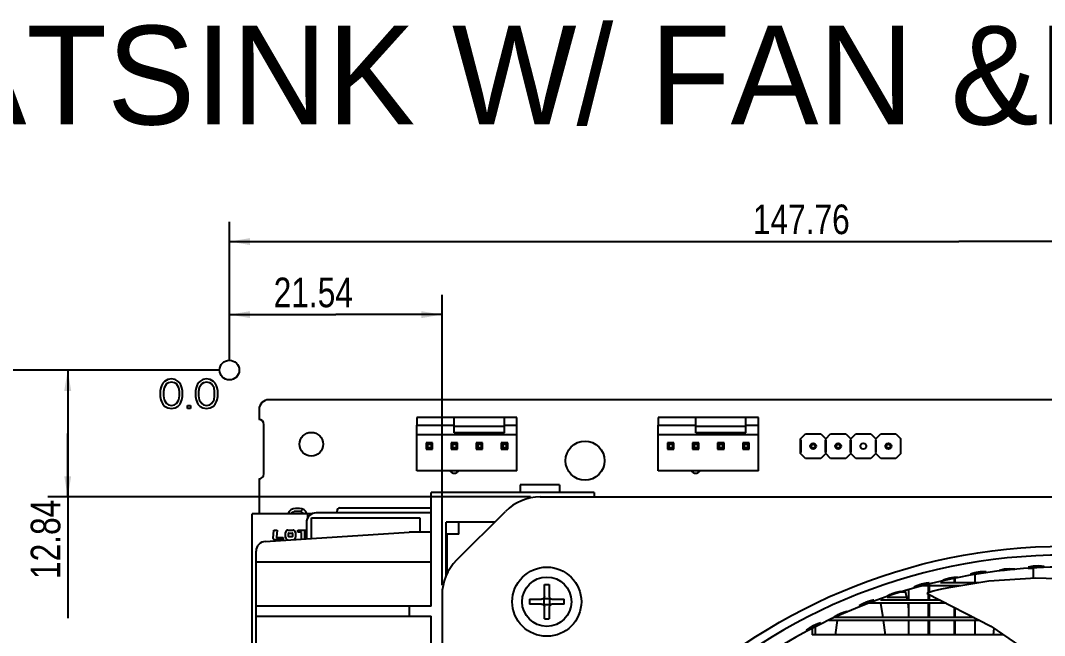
# Model space of a CAD drawing. Header units: millimetres. Extents: x 0 to 841, y 0 to 594.
# Drawn here: x 108.9 to 212.7, y 225.9 to 288.2 of the extents above; entities that cross this region are included whole.
import ezdxf

# ---------------------------------------------------------------- set-up
doc = ezdxf.new("R2010")
doc.units = ezdxf.units.MM
doc.header["$LTSCALE"] = 46.255
doc.layers.get('0').update_dxf_attribs({"linetype": 'CONTINUOUS'})
doc.layers.add('ASSEM_MEM', color=7, linetype='CONTINUOUS')
doc.styles.get("Standard").update_dxf_attribs({"font": 'txt', "width": 0.8})
doc.styles.add('TEXTSTYLE_11', font='ar_wgl_b.ttf')
doc.dimstyles.new('DIMSTYLE_1', dxfattribs={"dimtxt": 3, "dimasz": 2.1, "dimexe": 2, "dimexo": 1, "dimgap": 0.75, "dimtad": 1, "dimzin": 0, "dimdsep": 46, "dimtxsty": 'STANDARD', "dimblk": '_FILLED', "dimblk1": '_FILLED', "dimblk2": '_FILLED', "dimcen": 0.09, "dimazin": 0, "dimtp": 0.01, "dimtm": 0.01, "dimtfac": 1, "dimtofl": 0, "dimtmove": 0, "dimatfit": 3, "dimldrblk": '_FILLED', "dimfxl": 1, "dimtolj": 1, "dimtzin": 0, "dimarcsym": 0})

# ---------------------------------------------------------------- blocks, each defined once
blk = doc.blocks.new('_FILLED')
at = {"color": 0, "linetype": 'BYBLOCK'}
blk.add_solid([(0, 0), (-1, 0.167), (-1, -0.167)], dxfattribs=at)
blk = doc.blocks.new('*D10')
at = {"color": 7, "linetype": 'CONTINUOUS'}
for p, q in [((130.1, 253.79), (130.1, 260.41)), ((151.64, 231), (151.64, 260.41)), ((130.1, 258.41), (140.87, 258.41)), ((151.64, 258.41), (140.87, 258.41))]:
    blk.add_line(p, q, dxfattribs=at)
at = {"color": 7, "linetype": 'CONTINUOUS', "xscale": 2.1, "yscale": 2.1, "zscale": 2.1, "rotation": 180}
blk.add_blockref('_FILLED', (130.1, 258.41), dxfattribs=at)
at = {"color": 7, "linetype": 'CONTINUOUS', "xscale": 2.1, "yscale": 2.1, "zscale": 2.1}
blk.add_blockref('_FILLED', (151.64, 258.41), dxfattribs=at)
at = {"color": 7, "linetype": 'CONTINUOUS', "insert": (138.6, 262.16), "char_height": 3, "width": 12, "attachment_point": 2, "line_spacing_factor": 0.9}
blk.add_mtext('21.54', dxfattribs=at)
blk = doc.blocks.new('*D11')
at = {"color": 7, "linetype": 'CONTINUOUS'}
for p, q in [((129.1, 252.79), (111.72, 252.79)), ((113.72, 252.79), (113.72, 246.37)), ((113.72, 239.95), (113.72, 246.37)), ((113.72, 246.37), (113.72, 227.67)), ((160.59, 239.95), (111.72, 239.95))]:
    blk.add_line(p, q, dxfattribs=at)
at = {"color": 7, "linetype": 'CONTINUOUS', "xscale": 2.1, "yscale": 2.1, "zscale": 2.1}
for p, rotation in [((113.72, 252.79), 90), ((113.72, 239.95), 270)]:
    blk.add_blockref('_FILLED', p, dxfattribs=dict(at, rotation=rotation))
at = {"color": 7, "linetype": 'CONTINUOUS', "insert": (109.97, 239.67), "char_height": 3, "width": 12, "attachment_point": 3, "rotation": 90, "line_spacing_factor": 0.9}
blk.add_mtext('12.84', dxfattribs=at)
blk = doc.blocks.new('*D12')
at = {"color": 7, "linetype": 'CONTINUOUS'}
for p, q in [((130.1, 253.79), (130.1, 267.81)), ((277.86, 231), (277.86, 267.81)), ((130.1, 265.81), (203.98, 265.81)), ((277.86, 265.81), (203.98, 265.81))]:
    blk.add_line(p, q, dxfattribs=at)
at = {"color": 7, "linetype": 'CONTINUOUS', "xscale": 2.1, "yscale": 2.1, "zscale": 2.1, "rotation": 180}
blk.add_blockref('_FILLED', (130.1, 265.81), dxfattribs=at)
at = {"color": 7, "linetype": 'CONTINUOUS', "xscale": 2.1, "yscale": 2.1, "zscale": 2.1}
blk.add_blockref('_FILLED', (277.86, 265.81), dxfattribs=at)
at = {"color": 7, "linetype": 'CONTINUOUS', "insert": (188.03, 269.56), "char_height": 3, "width": 14.4, "attachment_point": 2, "line_spacing_factor": 0.9}
blk.add_mtext('147.76', dxfattribs=at)
blk = doc.blocks.new('*D13')
at = {"color": 7, "linetype": 'CONTINUOUS'}
for p, q in [((129.1, 252.79), (102.31, 252.79)), ((104.31, 252.79), (104.31, 183.26)), ((104.31, 113.73), (104.31, 183.26)), ((160.59, 113.73), (102.31, 113.73))]:
    blk.add_line(p, q, dxfattribs=at)
at = {"color": 7, "linetype": 'CONTINUOUS', "xscale": 2.1, "yscale": 2.1, "zscale": 2.1}
for p, rotation in [((104.31, 252.79), 90), ((104.31, 113.73), 270)]:
    blk.add_blockref('_FILLED', p, dxfattribs=dict(at, rotation=rotation))
at = {"color": 7, "linetype": 'CONTINUOUS', "insert": (100.56, 176.22), "char_height": 3, "width": 14.4, "attachment_point": 2, "rotation": 90, "line_spacing_factor": 0.9}
blk.add_mtext('139.06', dxfattribs=at)

msp = doc.modelspace()

# ---------------------------------------------------------------- linework, layer by layer
at = {"color": 7, "linetype": 'CONTINUOUS'}
for p, q in [((159.547, 241.19), (159.547, 240.39)), ((163.547, 241.19), (159.547, 241.19)), ((163.547, 241.19), (163.547, 240.39)), ((150.547, 228.89), (150.547, 240.39)), ((167.047, 240.39), (150.547, 240.39)), ((167.047, 240.39), (167.047, 239.95)), ((141.302, 238.84), (150.547, 238.84)), ((138.002, 238.24), (138.002, 237.759)), ((138.483, 238.24), (138.002, 238.24)), ((138.402, 235.751), (138.402, 237.84)), ((138.402, 237.84), (149.402, 237.84)), ((150.547, 238.34), (138.902, 238.34)), ((141.002, 238.34), (141.002, 238.54)), ((149.402, 237.84), (149.402, 236.39)), ((137.902, 237.34), (137.902, 235.719)), ((152.047, 231.959), (152.047, 237.39)), ((156.961, 237.39), (152.047, 237.39)), ((153.347, 236.19), (153.347, 237.39)), ((133.738, 235.45), (148.302, 236.39)), ((150.547, 236.39), (148.302, 236.39)), ((152.147, 232.146), (152.147, 236.19)), ((153.347, 236.19), (152.147, 236.19)), ((132.802, 222.327), (132.802, 234.452)), ((132.802, 233.39), (150.547, 233.39)), ((211.522, 232.69), (211.001, 232.69)), ((211.522, 232.69), (211.522, 231.697)), ((203.502, 231.781), (203.502, 231.24)), ((203.625, 231.24), (203.625, 231.794)), ((205.602, 232.032), (205.602, 231.24)), ((198.539, 230.419), (198.755, 229.49)), ((198.902, 230.501), (198.902, 229.49)), ((204.111, 230.94), (200.206, 230.94)), ((200.879, 230.94), (200.879, 230.248)), ((201.002, 230.289), (201.002, 230.94)), ((206.011, 231.24), (202.133, 231.24)), ((203.502, 230.94), (203.502, 230.843)), ((202.103, 229.49), (196.044, 229.49)), ((196.715, 229.8), (198.683, 229.8)), ((200.879, 230.115), (200.879, 229.49)), ((201.002, 229.49), (201.002, 230.052)), ((150.547, 228.89), (132.802, 228.89)), ((148.302, 228.89), (148.302, 227.89)), ((202.69, 229.19), (194.604, 229.19)), ((196.308, 227.74), (196.101, 229.19)), ((198.819, 229.179), (198.902, 228.542)), ((198.902, 229.19), (198.902, 227.74)), ((200.879, 229.19), (200.879, 227.74)), ((201.002, 227.74), (201.002, 229.19)), ((203.502, 228.775), (203.502, 227.74)), ((203.625, 227.74), (203.625, 228.712)), ((132.802, 227.89), (150.547, 227.89)), ((150.547, 186.89), (150.547, 227.89)), ((206.117, 227.44), (190.825, 227.44)), ((205.53, 227.74), (191.279, 227.74)), ((191.487, 225.99), (191.694, 227.44)), ((191.737, 227.74), (191.776, 228.016)), ((196.558, 225.99), (196.351, 227.44)), ((198.902, 227.44), (198.902, 225.99)), ((200.879, 227.44), (200.879, 225.99)), ((201.002, 225.99), (201.002, 227.44)), ((203.502, 227.44), (203.502, 225.99)), ((203.625, 225.99), (203.625, 227.44)), ((205.602, 227.44), (205.602, 225.99)), ((189.147, 226.543), (189.147, 225.99)), ((189.434, 226.815), (189.434, 225.99)), ((207.487, 225.99), (207.579, 226.634)), ((208.516, 225.99), (189.147, 225.99))]:
    msp.add_line(p, q, dxfattribs=at)
for centre, radius, start in [((141.302, 238.54), 0.3, 90), ((138.902, 237.34), 1, 90), ((133.802, 234.452), 1, 93.69139)]:
    msp.add_arc(centre, radius, start, 180, dxfattribs=at)
at = {"layer": 'ASSEM_MEM', "color": 40, "linetype": 'CONTINUOUS'}
for p, q in [((123.227, 251.197), (123.165, 251.006)), ((123.352, 251.453), (123.227, 251.197)), ((123.54, 251.644), (123.352, 251.453)), ((123.727, 251.389), (123.477, 251.006)), ((123.852, 251.836), (123.54, 251.644)), ((123.915, 251.517), (123.727, 251.389)), ((124.227, 251.9), (123.852, 251.836)), ((124.227, 251.58), (123.915, 251.517)), ((124.602, 251.836), (124.227, 251.9)), ((124.54, 251.517), (124.227, 251.58)), ((124.727, 251.389), (124.54, 251.517)), ((124.915, 251.644), (124.602, 251.836)), ((124.977, 251.006), (124.727, 251.389)), ((125.102, 251.453), (124.915, 251.644)), ((125.227, 251.197), (125.102, 251.453)), ((125.29, 251.006), (125.227, 251.197)), ((126.79, 251.197), (126.727, 251.006)), ((126.915, 251.453), (126.79, 251.197)), ((127.102, 251.644), (126.915, 251.453)), ((127.29, 251.389), (127.04, 251.006)), ((127.415, 251.836), (127.102, 251.644)), ((127.477, 251.517), (127.29, 251.389)), ((127.79, 251.9), (127.415, 251.836)), ((127.79, 251.58), (127.477, 251.517)), ((128.165, 251.836), (127.79, 251.9)), ((128.102, 251.517), (127.79, 251.58)), ((128.29, 251.389), (128.102, 251.517)), ((128.477, 251.644), (128.165, 251.836)), ((128.54, 251.006), (128.29, 251.389)), ((128.665, 251.453), (128.477, 251.644)), ((128.79, 251.197), (128.665, 251.453)), ((128.852, 251.006), (128.79, 251.197)), ((123.165, 251.006), (123.102, 250.687)), ((123.102, 250.687), (123.102, 250.112)), ((123.102, 250.112), (123.165, 249.793)), ((123.477, 251.006), (123.415, 250.623)), ((123.415, 250.623), (123.415, 250.176)), ((123.415, 250.176), (123.477, 249.793)), ((125.04, 250.623), (124.977, 251.006)), ((124.977, 249.793), (125.04, 250.176)), ((125.04, 250.176), (125.04, 250.623)), ((125.352, 250.687), (125.29, 251.006)), ((125.29, 249.793), (125.352, 250.112)), ((125.352, 250.112), (125.352, 250.687)), ((126.727, 251.006), (126.665, 250.687)), ((126.665, 250.687), (126.665, 250.112)), ((126.665, 250.112), (126.727, 249.793)), ((127.04, 251.006), (126.977, 250.623)), ((126.977, 250.623), (126.977, 250.176)), ((126.977, 250.176), (127.04, 249.793)), ((128.602, 250.623), (128.54, 251.006)), ((128.54, 249.793), (128.602, 250.176)), ((128.602, 250.176), (128.602, 250.623)), ((128.915, 250.687), (128.852, 251.006)), ((128.852, 249.793), (128.915, 250.112)), ((128.915, 250.112), (128.915, 250.687)), ((123.165, 249.793), (123.227, 249.602)), ((123.227, 249.602), (123.352, 249.346)), ((123.352, 249.346), (123.54, 249.155)), ((123.477, 249.793), (123.727, 249.41)), ((123.54, 249.155), (123.852, 248.963)), ((123.727, 249.41), (123.915, 249.282)), ((123.852, 248.963), (124.227, 248.9)), ((123.915, 249.282), (124.227, 249.219)), ((124.227, 249.219), (124.54, 249.282)), ((124.227, 248.9), (124.602, 248.963)), ((124.54, 249.282), (124.727, 249.41)), ((124.602, 248.963), (124.915, 249.155)), ((124.727, 249.41), (124.977, 249.793)), ((124.915, 249.155), (125.102, 249.346)), ((125.102, 249.346), (125.227, 249.602)), ((125.227, 249.602), (125.29, 249.793)), ((125.852, 248.9), (125.852, 249.219)), ((125.852, 249.219), (126.165, 249.219)), ((126.165, 249.219), (126.165, 248.9)), ((126.727, 249.793), (126.79, 249.602)), ((126.79, 249.602), (126.915, 249.346)), ((126.915, 249.346), (127.102, 249.155)), ((127.04, 249.793), (127.29, 249.41)), ((127.102, 249.155), (127.415, 248.963)), ((127.29, 249.41), (127.477, 249.282)), ((127.415, 248.963), (127.79, 248.9)), ((127.477, 249.282), (127.79, 249.219)), ((127.79, 249.219), (128.102, 249.282)), ((127.79, 248.9), (128.165, 248.963)), ((128.102, 249.282), (128.29, 249.41)), ((128.165, 248.963), (128.477, 249.155)), ((128.29, 249.41), (128.54, 249.793)), ((128.477, 249.155), (128.665, 249.346)), ((128.665, 249.346), (128.79, 249.602)), ((128.79, 249.602), (128.852, 249.793)), ((126.165, 248.9), (125.852, 248.9))]:
    msp.add_line(p, q, dxfattribs=at)
at = {"layer": 'ASSEM_MEM', "color": 7, "linetype": 'CONTINUOUS'}
for p, q in [((302.102, 249.79), (134.102, 249.79)), ((133.102, 248.79), (133.102, 247.79)), ((149.072, 247.99), (149.072, 247.22)), ((159.232, 247.99), (149.072, 247.99)), ((152.882, 246.434), (152.882, 247.99)), ((157.962, 246.434), (157.962, 247.99)), ((159.232, 242.58), (159.232, 247.99)), ((173.522, 247.99), (173.522, 247.22)), ((183.682, 247.99), (173.522, 247.99)), ((177.332, 246.434), (177.332, 247.99)), ((182.412, 246.434), (182.412, 247.99)), ((183.682, 242.58), (183.682, 247.99)), ((133.602, 242.29), (133.602, 247.29)), ((149.072, 247.22), (152.882, 247.22)), ((149.072, 242.58), (149.072, 247.204)), ((152.882, 247.12), (157.962, 247.12)), ((157.962, 247.22), (159.232, 247.22)), ((173.522, 247.22), (177.332, 247.22)), ((173.522, 242.58), (173.522, 247.204)), ((177.332, 247.12), (182.412, 247.12)), ((182.412, 247.22), (183.682, 247.22)), ((159.232, 246.228), (149.072, 246.228)), ((152.882, 246.444), (157.962, 246.444)), ((157.962, 246.434), (152.882, 246.434)), ((183.682, 246.228), (173.522, 246.228)), ((177.332, 246.444), (182.412, 246.444)), ((182.412, 246.434), (177.332, 246.434)), ((187.962, 245.84), (188.462, 246.34)), ((188.462, 246.34), (190.002, 246.34)), ((190.002, 246.34), (190.502, 245.84)), ((190.502, 245.84), (191.002, 246.34)), ((191.002, 246.34), (192.542, 246.34)), ((192.542, 246.34), (193.042, 245.84)), ((193.042, 245.84), (193.542, 246.34)), ((193.542, 246.34), (195.082, 246.34)), ((195.082, 246.34), (195.582, 245.84)), ((195.582, 245.84), (196.082, 246.34)), ((196.082, 246.34), (197.622, 246.34)), ((197.622, 246.34), (198.122, 245.84)), ((150.022, 245.44), (150.022, 244.79)), ((150.172, 245.29), (150.022, 245.44)), ((150.672, 245.44), (150.022, 245.44)), ((150.022, 244.79), (150.172, 244.94)), ((150.172, 245.29), (150.172, 244.94)), ((150.172, 245.29), (150.522, 245.29)), ((150.172, 244.94), (150.522, 244.94)), ((150.672, 245.44), (150.522, 245.29)), ((150.522, 245.29), (150.522, 244.94)), ((150.672, 244.79), (150.522, 244.94)), ((150.672, 244.79), (150.672, 245.44)), ((152.562, 245.44), (152.562, 244.79)), ((152.712, 245.29), (152.562, 245.44)), ((153.212, 245.44), (152.562, 245.44)), ((152.562, 244.79), (152.712, 244.94)), ((152.712, 245.29), (152.712, 244.94)), ((152.712, 245.29), (153.062, 245.29)), ((152.712, 244.94), (153.062, 244.94)), ((153.212, 245.44), (153.062, 245.29)), ((153.062, 245.29), (153.062, 244.94)), ((153.212, 244.79), (153.062, 244.94)), ((153.212, 244.79), (153.212, 245.44)), ((155.102, 245.44), (155.102, 244.79)), ((155.252, 245.29), (155.102, 245.44)), ((155.752, 245.44), (155.102, 245.44)), ((155.102, 244.79), (155.252, 244.94)), ((155.252, 245.29), (155.252, 244.94)), ((155.252, 245.29), (155.602, 245.29)), ((155.252, 244.94), (155.602, 244.94)), ((155.752, 245.44), (155.602, 245.29)), ((155.602, 245.29), (155.602, 244.94)), ((155.752, 244.79), (155.602, 244.94)), ((155.752, 244.79), (155.752, 245.44)), ((157.642, 245.44), (157.642, 244.79)), ((157.792, 245.29), (157.642, 245.44)), ((158.292, 245.44), (157.642, 245.44)), ((157.642, 244.79), (157.792, 244.94)), ((157.792, 245.29), (157.792, 244.94)), ((157.792, 245.29), (158.142, 245.29)), ((157.792, 244.94), (158.142, 244.94)), ((158.292, 245.44), (158.142, 245.29)), ((158.142, 245.29), (158.142, 244.94)), ((158.292, 244.79), (158.142, 244.94)), ((158.292, 244.79), (158.292, 245.44)), ((174.472, 245.44), (174.472, 244.79)), ((174.622, 245.29), (174.472, 245.44)), ((175.122, 245.44), (174.472, 245.44)), ((174.472, 244.79), (174.622, 244.94)), ((174.622, 245.29), (174.622, 244.94)), ((174.622, 245.29), (174.972, 245.29)), ((174.622, 244.94), (174.972, 244.94)), ((175.122, 245.44), (174.972, 245.29)), ((174.972, 245.29), (174.972, 244.94)), ((175.122, 244.79), (174.972, 244.94)), ((175.122, 244.79), (175.122, 245.44)), ((177.012, 245.44), (177.012, 244.79)), ((177.162, 245.29), (177.012, 245.44)), ((177.662, 245.44), (177.012, 245.44)), ((177.012, 244.79), (177.162, 244.94)), ((177.162, 245.29), (177.162, 244.94)), ((177.162, 245.29), (177.512, 245.29)), ((177.162, 244.94), (177.512, 244.94)), ((177.662, 245.44), (177.512, 245.29)), ((177.512, 245.29), (177.512, 244.94)), ((177.662, 244.79), (177.512, 244.94)), ((177.662, 244.79), (177.662, 245.44)), ((179.552, 245.44), (179.552, 244.79)), ((179.702, 245.29), (179.552, 245.44)), ((180.202, 245.44), (179.552, 245.44)), ((179.552, 244.79), (179.702, 244.94)), ((179.702, 245.29), (179.702, 244.94)), ((179.702, 245.29), (180.052, 245.29)), ((179.702, 244.94), (180.052, 244.94)), ((180.202, 245.44), (180.052, 245.29)), ((180.052, 245.29), (180.052, 244.94)), ((180.202, 244.79), (180.052, 244.94)), ((180.202, 244.79), (180.202, 245.44)), ((182.092, 245.44), (182.092, 244.79)), ((182.242, 245.29), (182.092, 245.44)), ((182.742, 245.44), (182.092, 245.44)), ((182.092, 244.79), (182.242, 244.94)), ((182.242, 245.29), (182.242, 244.94)), ((182.242, 245.29), (182.592, 245.29)), ((182.242, 244.94), (182.592, 244.94)), ((182.742, 245.44), (182.592, 245.29)), ((182.592, 245.29), (182.592, 244.94)), ((182.742, 244.79), (182.592, 244.94)), ((182.742, 244.79), (182.742, 245.44)), ((187.962, 244.34), (187.962, 245.84)), ((188.012, 245.74), (187.962, 245.74)), ((188.012, 244.44), (188.012, 245.74)), ((190.452, 245.74), (190.452, 244.44)), ((190.552, 245.74), (190.452, 245.74)), ((190.552, 244.44), (190.552, 245.74)), ((192.992, 245.74), (192.992, 244.44)), ((193.092, 245.74), (192.992, 245.74)), ((193.092, 244.44), (193.092, 245.74)), ((195.532, 245.74), (195.532, 244.44)), ((195.632, 245.74), (195.532, 245.74)), ((195.632, 244.44), (195.632, 245.74)), ((198.072, 245.74), (198.072, 244.44)), ((198.122, 245.74), (198.072, 245.74)), ((198.122, 244.34), (198.122, 245.84)), ((150.022, 244.79), (150.672, 244.79)), ((152.562, 244.79), (153.212, 244.79)), ((155.102, 244.79), (155.752, 244.79)), ((157.642, 244.79), (158.292, 244.79)), ((174.472, 244.79), (175.122, 244.79)), ((177.012, 244.79), (177.662, 244.79)), ((179.552, 244.79), (180.202, 244.79)), ((182.092, 244.79), (182.742, 244.79)), ((187.962, 244.44), (188.012, 244.44)), ((188.462, 243.84), (187.962, 244.34)), ((190.002, 243.84), (188.462, 243.84)), ((190.502, 244.34), (190.002, 243.84)), ((190.452, 244.44), (190.552, 244.44)), ((191.002, 243.84), (190.502, 244.34)), ((192.542, 243.84), (191.002, 243.84)), ((193.042, 244.34), (192.542, 243.84)), ((192.992, 244.44), (193.092, 244.44)), ((193.542, 243.84), (193.042, 244.34)), ((195.082, 243.84), (193.542, 243.84)), ((195.582, 244.34), (195.082, 243.84)), ((195.532, 244.44), (195.632, 244.44)), ((196.082, 243.84), (195.582, 244.34)), ((197.622, 243.84), (196.082, 243.84)), ((198.122, 244.34), (197.622, 243.84)), ((198.072, 244.44), (198.122, 244.44)), ((133.102, 241.79), (133.102, 238.24)), ((159.232, 242.58), (149.072, 242.58)), ((183.682, 242.58), (173.522, 242.58)), ((161.592, 239.95), (267.913, 239.95)), ((137.192, 238.79), (136.792, 238.79)), ((137.295, 238.479), (137.531, 238.715)), ((132.402, 223.24), (132.402, 238.24)), ((138.002, 238.24), (132.402, 238.24)), ((137.192, 238.49), (136.792, 238.49)), ((153.107, 233.535), (158.056, 238.485)), ((134.54, 235.748), (134.613, 236.59)), ((134.613, 236.59), (134.921, 236.59)), ((134.921, 236.59), (134.857, 235.867)), ((136.027, 236.59), (136.543, 236.59)), ((137.035, 236.374), (137.035, 236.59)), ((137.035, 236.59), (137.902, 236.59)), ((135.535, 235.618), (134.659, 235.618)), ((134.887, 235.834), (135.535, 235.834)), ((135.535, 235.834), (135.535, 235.618)), ((135.781, 235.864), (135.781, 236.344)), ((136.087, 235.954), (136.087, 236.254)), ((136.117, 236.284), (136.453, 236.284)), ((136.453, 235.924), (136.117, 235.924)), ((136.483, 236.254), (136.483, 235.954)), ((136.789, 236.344), (136.789, 235.864)), ((137.356, 236.374), (137.035, 236.374)), ((137.386, 235.685), (137.386, 236.344)), ((137.692, 236.344), (137.692, 235.705)), ((137.902, 236.374), (137.722, 236.374)), ((208.616, 232.62), (208.106, 232.486)), ((208.106, 232.486), (208.628, 232.546)), ((209.145, 232.676), (208.616, 232.62)), ((208.628, 232.546), (209.15, 232.601)), ((209.673, 232.651), (209.145, 232.676)), ((209.15, 232.601), (209.673, 232.651)), ((211.533, 232.929), (210.999, 232.826)), ((210.999, 232.826), (211.539, 232.859)), ((212.079, 232.958), (211.533, 232.929)), ((211.539, 232.859), (212.08, 232.888)), ((212.62, 232.911), (212.079, 232.958)), ((212.08, 232.888), (212.62, 232.911)), ((202.804, 231.644), (202.77, 231.634)), ((203.346, 231.76), (203.314, 231.755)), ((203.377, 231.765), (203.346, 231.76)), ((203.481, 231.779), (203.434, 231.773)), ((205.175, 232.129), (205.236, 232.153)), ((205.59, 232.249), (205.539, 232.237)), ((162.002, 229.889), (162.002, 231.09)), ((162.002, 231.09), (162.502, 231.09)), ((162.502, 231.09), (162.502, 229.889)), ((198.567, 230.3), (198.106, 230.3)), ((199.848, 230.989), (199.824, 230.98)), ((200.151, 231.104), (200.21, 231.12)), ((200.263, 231.115), (200.206, 231.1)), ((151.642, 230), (151.642, 123.679)), ((160.502, 229.59), (160.502, 229.09)), ((160.502, 229.59), (161.702, 229.59)), ((161.912, 229.68), (161.952, 229.64)), ((161.952, 229.64), (161.952, 229.04)), ((162.552, 229.64), (161.952, 229.64)), ((162.593, 229.68), (162.552, 229.64)), ((162.552, 229.04), (162.552, 229.64)), ((162.802, 229.59), (164.002, 229.59)), ((164.002, 229.09), (164.002, 229.59)), ((195.015, 229.417), (194.965, 229.402)), ((197.075, 230.069), (197.033, 230.051)), ((197.042, 230.085), (197.064, 230.095)), ((197.093, 230.076), (197.075, 230.069)), ((197.126, 230.089), (197.093, 230.076)), ((197.153, 230.1), (197.126, 230.089)), ((197.671, 230.268), (197.635, 230.259)), ((200.798, 230.208), (200.79, 230.161)), ((200.79, 230.161), (200.791, 230.159)), ((161.702, 229.09), (160.502, 229.09)), ((161.912, 228.999), (161.952, 229.04)), ((161.952, 229.04), (162.552, 229.04)), ((162.002, 227.59), (162.002, 228.79)), ((162.502, 228.79), (162.502, 227.59)), ((162.593, 228.999), (162.552, 229.04)), ((164.002, 229.09), (162.802, 229.09)), ((192.314, 228.239), (192.268, 228.223)), ((194.258, 229.129), (194.235, 229.118)), ((194.237, 229.136), (194.26, 229.148)), ((162.002, 227.59), (162.502, 227.59)), ((191.608, 227.93), (191.563, 227.905)), ((191.678, 227.967), (191.646, 227.95)), ((192.172, 228.188), (192.138, 228.175)), ((192.199, 228.198), (192.172, 228.188)), ((188.916, 226.709), (188.872, 226.681)), ((188.885, 226.708), (188.908, 226.722)), ((189.629, 227.067), (189.581, 227.048)), ((189.6, 227.072), (189.625, 227.082))]:
    msp.add_line(p, q, dxfattribs=at)
for points in [[(205.953, 232.34), (206.01, 232.349), (206.055, 232.355), (206.092, 232.36), (206.125, 232.364)], [(206.314, 232.365), (206.289, 232.363), (206.264, 232.361), (206.239, 232.358), (206.213, 232.356), (206.186, 232.353), (206.158, 232.35), (206.128, 232.346), (206.096, 232.342), (206.059, 232.337), (206.015, 232.331), (205.958, 232.322)], [(206.125, 232.364), (206.155, 232.367), (206.183, 232.37), (206.21, 232.373), (206.236, 232.375), (206.262, 232.378), (206.287, 232.38), (206.312, 232.381)], [(206.312, 232.381), (206.337, 232.383), (206.362, 232.384), (206.388, 232.385)], [(206.39, 232.371), (206.364, 232.369), (206.339, 232.367), (206.314, 232.365)], [(206.388, 232.385), (206.413, 232.386), (206.439, 232.387), (206.465, 232.388), (206.491, 232.388), (206.518, 232.388), (206.545, 232.388), (206.572, 232.388), (206.6, 232.387), (206.628, 232.386), (206.657, 232.384), (206.686, 232.383), (206.716, 232.38), (206.745, 232.378)], [(206.747, 232.376), (206.716, 232.377), (206.686, 232.378), (206.657, 232.378), (206.629, 232.379), (206.601, 232.379), (206.573, 232.378), (206.546, 232.378), (206.519, 232.377), (206.492, 232.376), (206.466, 232.375), (206.44, 232.374), (206.415, 232.372), (206.39, 232.371)], [(208.105, 232.486), (208.133, 232.497), (208.16, 232.507), (208.187, 232.517), (208.214, 232.526), (208.241, 232.535), (208.267, 232.543), (208.294, 232.551), (208.32, 232.558), (208.346, 232.565), (208.371, 232.572), (208.396, 232.578), (208.421, 232.585), (208.446, 232.59), (208.471, 232.596), (208.495, 232.601), (208.519, 232.606), (208.543, 232.611), (208.566, 232.616), (208.59, 232.62), (208.615, 232.625), (208.639, 232.629), (208.664, 232.633), (208.69, 232.637), (208.718, 232.641), (208.748, 232.646), (208.783, 232.65), (208.824, 232.656), (208.879, 232.662)], [(208.879, 232.662), (208.934, 232.667), (208.976, 232.671), (209.011, 232.673), (209.041, 232.675), (209.069, 232.677), (209.095, 232.678), (209.121, 232.68), (209.146, 232.68), (209.17, 232.681), (209.195, 232.682), (209.219, 232.682), (209.243, 232.682), (209.268, 232.682), (209.293, 232.682), (209.318, 232.682)], [(209.318, 232.682), (209.343, 232.681), (209.369, 232.681), (209.395, 232.68), (209.421, 232.678), (209.448, 232.677), (209.475, 232.675), (209.503, 232.673), (209.531, 232.67), (209.559, 232.668), (209.587, 232.664), (209.616, 232.66), (209.645, 232.656), (209.674, 232.651)], [(211.001, 232.826), (211.032, 232.835), (211.062, 232.843), (211.092, 232.851), (211.121, 232.859), (211.15, 232.866), (211.179, 232.872), (211.208, 232.879), (211.235, 232.884), (211.263, 232.89), (211.29, 232.895), (211.317, 232.9), (211.344, 232.905)], [(211.344, 232.905), (211.37, 232.909), (211.396, 232.913), (211.421, 232.917), (211.447, 232.921), (211.472, 232.925), (211.498, 232.928), (211.524, 232.931), (211.55, 232.934), (211.577, 232.937), (211.605, 232.94), (211.635, 232.943), (211.667, 232.946), (211.704, 232.949), (211.749, 232.952), (211.807, 232.956)], [(211.807, 232.956), (211.869, 232.958), (211.917, 232.96), (211.956, 232.961), (211.99, 232.961), (212.022, 232.962), (212.052, 232.962), (212.081, 232.961), (212.108, 232.961), (212.136, 232.96), (212.163, 232.96), (212.189, 232.959), (212.216, 232.957), (212.243, 232.956), (212.27, 232.954)], [(212.27, 232.954), (212.297, 232.952), (212.325, 232.95), (212.352, 232.948), (212.381, 232.945), (212.409, 232.942), (212.438, 232.939), (212.467, 232.935), (212.497, 232.931), (212.528, 232.927), (212.559, 232.922), (212.59, 232.917), (212.623, 232.911)], [(202.372, 231.498), (202.394, 231.511), (202.417, 231.523), (202.44, 231.535), (202.463, 231.547), (202.486, 231.557), (202.509, 231.568), (202.532, 231.578), (202.555, 231.588), (202.578, 231.597), (202.601, 231.606), (202.623, 231.614), (202.646, 231.623), (202.668, 231.631), (202.691, 231.639), (202.714, 231.646), (202.736, 231.654)], [(202.599, 231.581), (202.583, 231.576), (202.566, 231.57), (202.548, 231.564), (202.529, 231.557), (202.507, 231.549), (202.484, 231.54), (202.459, 231.531), (202.432, 231.52), (202.404, 231.508), (202.373, 231.495)], [(202.729, 231.622), (202.706, 231.615), (202.68, 231.607), (202.652, 231.599), (202.626, 231.59), (202.599, 231.581)], [(202.77, 231.634), (202.75, 231.628), (202.729, 231.622)], [(202.736, 231.654), (202.759, 231.661), (202.782, 231.668), (202.806, 231.675), (202.83, 231.682), (202.855, 231.689), (202.882, 231.696), (202.909, 231.703), (202.94, 231.711), (202.975, 231.72), (203.019, 231.73), (203.076, 231.743)], [(228.54, 229.234), (222.582, 230.765), (216.986, 231.544), (211.796, 231.715), (207.043, 231.403), (202.763, 230.727)], [(202.906, 231.671), (202.878, 231.663), (202.849, 231.656), (202.834, 231.652), (202.804, 231.644)], [(203.083, 231.711), (203.029, 231.7), (202.986, 231.69), (202.96, 231.684), (202.933, 231.677), (202.906, 231.671)], [(203.076, 231.743), (203.132, 231.754), (203.174, 231.762), (203.209, 231.769), (203.239, 231.774)], [(203.314, 231.755), (203.285, 231.75), (203.257, 231.745), (203.231, 231.741), (203.205, 231.736), (203.179, 231.731), (203.136, 231.723), (203.083, 231.711)], [(203.239, 231.774), (203.267, 231.778), (203.293, 231.782), (203.318, 231.786), (203.343, 231.79), (203.366, 231.793), (203.39, 231.796), (203.413, 231.798), (203.437, 231.801)], [(203.434, 231.773), (203.413, 231.77), (203.377, 231.765)], [(203.437, 231.801), (203.46, 231.803), (203.483, 231.806)], [(203.559, 231.788), (203.539, 231.786), (203.509, 231.782), (203.481, 231.779)], [(203.483, 231.806), (203.507, 231.808), (203.531, 231.809), (203.555, 231.811), (203.579, 231.812), (203.604, 231.814), (203.629, 231.814), (203.654, 231.815), (203.68, 231.816), (203.706, 231.816), (203.733, 231.815), (203.76, 231.815), (203.788, 231.814), (203.816, 231.812), (203.844, 231.811)], [(203.844, 231.802), (203.807, 231.802), (203.774, 231.802), (203.743, 231.801), (203.715, 231.799), (203.689, 231.798), (203.665, 231.797), (203.644, 231.795), (203.624, 231.793), (203.605, 231.792), (203.589, 231.79), (203.559, 231.788)], [(205.539, 232.237), (205.513, 232.23), (205.487, 232.223), (205.461, 232.216), (205.434, 232.209), (205.408, 232.201), (205.38, 232.193), (205.353, 232.184), (205.325, 232.176), (205.296, 232.166), (205.268, 232.157), (205.238, 232.146), (205.208, 232.136), (205.178, 232.124)], [(205.236, 232.153), (205.265, 232.164), (205.293, 232.175), (205.321, 232.185), (205.349, 232.194), (205.376, 232.204), (205.403, 232.212), (205.429, 232.221), (205.456, 232.229), (205.482, 232.236), (205.507, 232.244), (205.533, 232.251)], [(205.533, 232.251), (205.559, 232.258), (205.584, 232.265), (205.61, 232.271)], [(205.78, 232.291), (205.75, 232.285), (205.722, 232.279), (205.694, 232.273), (205.667, 232.267), (205.641, 232.261), (205.616, 232.255), (205.59, 232.249)], [(205.61, 232.271), (205.635, 232.277), (205.661, 232.284), (205.688, 232.29), (205.716, 232.296), (205.744, 232.302), (205.775, 232.308), (205.808, 232.315), (205.846, 232.322), (205.892, 232.33), (205.953, 232.34)], [(205.958, 232.322), (205.898, 232.312), (205.851, 232.304), (205.814, 232.297), (205.78, 232.291)], [(197.583, 230.276), (197.609, 230.283), (197.634, 230.29), (197.658, 230.296), (197.682, 230.301), (197.705, 230.307), (197.728, 230.312), (197.751, 230.317)], [(197.8, 230.3), (197.773, 230.294), (197.749, 230.288)], [(197.751, 230.317), (197.774, 230.322), (197.797, 230.327)], [(197.797, 230.327), (197.821, 230.331), (197.844, 230.335), (197.868, 230.34), (197.892, 230.343), (197.917, 230.347), (197.942, 230.351), (197.967, 230.354), (197.993, 230.357), (198.019, 230.36), (198.045, 230.363), (198.073, 230.365), (198.1, 230.367), (198.128, 230.368), (198.157, 230.369)], [(198.157, 230.361), (198.119, 230.357), (198.084, 230.353), (198.052, 230.349), (198.023, 230.344), (197.997, 230.34), (197.973, 230.336), (197.951, 230.332), (197.931, 230.328), (197.912, 230.324), (197.895, 230.321), (197.88, 230.318), (197.863, 230.314), (197.83, 230.307), (197.8, 230.3)], [(199.824, 230.98), (199.799, 230.971), (199.774, 230.962), (199.749, 230.952), (199.724, 230.943), (199.699, 230.932), (199.673, 230.922), (199.647, 230.911), (199.621, 230.9), (199.595, 230.889), (199.568, 230.877), (199.54, 230.864), (199.513, 230.851), (199.485, 230.838), (199.452, 230.821)], [(199.458, 230.828), (199.484, 230.843), (199.513, 230.858), (199.541, 230.873), (199.569, 230.886), (199.596, 230.899), (199.623, 230.912), (199.649, 230.924), (199.675, 230.936), (199.701, 230.947), (199.726, 230.957), (199.751, 230.968), (199.776, 230.978), (199.801, 230.988)], [(199.801, 230.988), (199.826, 230.997), (199.851, 231.006)], [(200.033, 231.05), (200.004, 231.041), (199.976, 231.032), (199.949, 231.023), (199.923, 231.015), (199.898, 231.006), (199.873, 230.997), (199.848, 230.989)], [(199.851, 231.006), (199.875, 231.015), (199.9, 231.024), (199.926, 231.033), (199.951, 231.042), (199.978, 231.051), (200.006, 231.06), (200.036, 231.07), (200.068, 231.08), (200.105, 231.091), (200.151, 231.104)], [(200.206, 231.1), (200.147, 231.083), (200.102, 231.071), (200.066, 231.06), (200.033, 231.05)], [(200.21, 231.12), (200.273, 231.136), (200.319, 231.148), (200.358, 231.157)], [(200.561, 231.181), (200.536, 231.176), (200.511, 231.171), (200.486, 231.166), (200.46, 231.161), (200.434, 231.155), (200.406, 231.149), (200.377, 231.142), (200.345, 231.135), (200.308, 231.126), (200.263, 231.115)], [(200.358, 231.157), (200.392, 231.164), (200.423, 231.171), (200.452, 231.177), (200.48, 231.183), (200.508, 231.188), (200.535, 231.193), (200.562, 231.198)], [(200.635, 231.194), (200.61, 231.19), (200.585, 231.185), (200.561, 231.181)], [(200.562, 231.198), (200.589, 231.202), (200.615, 231.206), (200.642, 231.21)], [(200.986, 231.235), (200.959, 231.234), (200.929, 231.231), (200.9, 231.229), (200.871, 231.226), (200.843, 231.223), (200.816, 231.22), (200.789, 231.217), (200.762, 231.213), (200.736, 231.21), (200.71, 231.206), (200.685, 231.202), (200.66, 231.198), (200.635, 231.194)], [(200.642, 231.21), (200.669, 231.214), (200.696, 231.218), (200.723, 231.221), (200.751, 231.224), (200.779, 231.227), (200.808, 231.23), (200.837, 231.232), (200.866, 231.234), (200.896, 231.236), (200.927, 231.237), (200.957, 231.238), (200.993, 231.239)], [(202.763, 230.727), (202.243, 230.615), (201.781, 230.505), (201.386, 230.403), (201.073, 230.313), (200.868, 230.245), (200.798, 230.208)], [(162.002, 229.889), (161.988, 229.796), (161.945, 229.713), (161.879, 229.647), (161.795, 229.604), (161.702, 229.59)], [(194.26, 229.148), (194.284, 229.16), (194.308, 229.171), (194.332, 229.183), (194.356, 229.194), (194.382, 229.206), (194.409, 229.218), (194.437, 229.231), (194.468, 229.244), (194.503, 229.259), (194.547, 229.276), (194.604, 229.299)], [(194.614, 229.283), (194.56, 229.261), (194.517, 229.244), (194.483, 229.23), (194.452, 229.217), (194.425, 229.205)], [(194.604, 229.299), (194.661, 229.32), (194.705, 229.336), (194.742, 229.349), (194.774, 229.36)], [(194.965, 229.402), (194.94, 229.395), (194.915, 229.387), (194.89, 229.379), (194.865, 229.371), (194.838, 229.363), (194.811, 229.353), (194.782, 229.344), (194.75, 229.333), (194.714, 229.32), (194.671, 229.304), (194.614, 229.283)], [(194.774, 229.36), (194.803, 229.37), (194.831, 229.379), (194.857, 229.387), (194.883, 229.395), (194.909, 229.403), (194.934, 229.41), (194.959, 229.417)], [(194.959, 229.417), (194.984, 229.424), (195.009, 229.431)], [(195.009, 229.431), (195.035, 229.437), (195.061, 229.443), (195.086, 229.45), (195.113, 229.456), (195.14, 229.461), (195.167, 229.467), (195.194, 229.473), (195.222, 229.478), (195.251, 229.483), (195.28, 229.488), (195.31, 229.492), (195.34, 229.496), (195.368, 229.499)], [(195.375, 229.499), (195.341, 229.493), (195.311, 229.488), (195.281, 229.482), (195.253, 229.476), (195.224, 229.47), (195.197, 229.464), (195.17, 229.457), (195.143, 229.451), (195.117, 229.444), (195.091, 229.437), (195.065, 229.431), (195.04, 229.424), (195.015, 229.417)], [(196.715, 229.901), (196.741, 229.918), (196.763, 229.933), (196.784, 229.947), (196.806, 229.961), (196.828, 229.974), (196.849, 229.986), (196.871, 229.999), (196.892, 230.011), (196.914, 230.022), (196.935, 230.033), (196.956, 230.044), (196.978, 230.055), (196.999, 230.065), (197.021, 230.075), (197.042, 230.085)], [(196.935, 230.008), (196.921, 230.001), (196.905, 229.994), (196.887, 229.986), (196.869, 229.977), (196.849, 229.967), (196.827, 229.956), (196.803, 229.943), (196.778, 229.93), (196.751, 229.915), (196.718, 229.896)], [(197.033, 230.051), (197.009, 230.041), (196.982, 230.029), (196.961, 230.02), (196.935, 230.008)], [(197.064, 230.095), (197.086, 230.104), (197.108, 230.114), (197.131, 230.123), (197.155, 230.133), (197.179, 230.143), (197.204, 230.153), (197.231, 230.163), (197.261, 230.174), (197.295, 230.186), (197.338, 230.201), (197.394, 230.22)], [(197.229, 230.129), (197.204, 230.12), (197.179, 230.11), (197.153, 230.1)], [(197.404, 230.19), (197.359, 230.175), (197.321, 230.162), (197.297, 230.153), (197.275, 230.145), (197.252, 230.137), (197.229, 230.129)], [(197.394, 230.22), (197.449, 230.237), (197.491, 230.25), (197.526, 230.26), (197.556, 230.269), (197.583, 230.276)], [(197.635, 230.259), (197.602, 230.25), (197.571, 230.241), (197.541, 230.232), (197.511, 230.223), (197.467, 230.21), (197.404, 230.19)], [(197.749, 230.288), (197.727, 230.283), (197.707, 230.278), (197.671, 230.268)], [(200.791, 230.159), (207.245, 226.864), (212.612, 223.172), (216.972, 219.186), (220.517, 214.875), (223.364, 210.178), (225.554, 205.05), (227.026, 199.756)], [(161.702, 229.09), (161.795, 229.075), (161.879, 229.032), (161.945, 228.966), (161.988, 228.883), (162.002, 228.79)], [(192.104, 228.194), (192.129, 228.204), (192.154, 228.213), (192.178, 228.222), (192.201, 228.23), (192.224, 228.238), (192.247, 228.246), (192.271, 228.253), (192.294, 228.261)], [(192.268, 228.223), (192.249, 228.216), (192.231, 228.21), (192.199, 228.198)], [(192.294, 228.261), (192.317, 228.268), (192.341, 228.275), (192.364, 228.282), (192.389, 228.288), (192.413, 228.295), (192.438, 228.301), (192.463, 228.307), (192.489, 228.313), (192.515, 228.319), (192.542, 228.324), (192.569, 228.33), (192.597, 228.334), (192.657, 228.344)], [(192.369, 228.258), (192.34, 228.248), (192.314, 228.239)], [(192.658, 228.335), (192.621, 228.327), (192.589, 228.32), (192.56, 228.313), (192.533, 228.306), (192.508, 228.299), (192.485, 228.293), (192.465, 228.287), (192.446, 228.281), (192.428, 228.276), (192.412, 228.271), (192.397, 228.267), (192.369, 228.258)], [(193.89, 228.931), (193.944, 228.967), (193.969, 228.984), (193.995, 229), (194.02, 229.016), (194.045, 229.031), (194.07, 229.046), (194.094, 229.06), (194.118, 229.073), (194.142, 229.087), (194.166, 229.1), (194.19, 229.112), (194.213, 229.124), (194.237, 229.136)], [(194.235, 229.118), (194.212, 229.107), (194.189, 229.095), (194.166, 229.084), (194.142, 229.071), (194.119, 229.059), (194.095, 229.046), (194.071, 229.033), (194.047, 229.02), (194.022, 229.006), (193.997, 228.991), (193.971, 228.976), (193.946, 228.96), (193.92, 228.944), (193.893, 228.927)], [(194.425, 229.205), (194.399, 229.194), (194.374, 229.183), (194.35, 229.172), (194.327, 229.162), (194.303, 229.151), (194.28, 229.14), (194.258, 229.129)], [(189.625, 227.082), (189.649, 227.091), (189.674, 227.1), (189.699, 227.109), (189.725, 227.117), (189.751, 227.126), (189.777, 227.134), (189.804, 227.143), (189.832, 227.151), (189.859, 227.159), (189.888, 227.166), (189.917, 227.174), (189.946, 227.181), (189.977, 227.188)], [(189.977, 227.186), (189.947, 227.178), (189.918, 227.169), (189.89, 227.16), (189.861, 227.151), (189.834, 227.142), (189.807, 227.133), (189.78, 227.124), (189.754, 227.115), (189.729, 227.105), (189.703, 227.096), (189.678, 227.086), (189.654, 227.077), (189.629, 227.067)], [(191.258, 227.721), (191.279, 227.739), (191.3, 227.757), (191.322, 227.773), (191.343, 227.79), (191.364, 227.805), (191.385, 227.821), (191.406, 227.835), (191.427, 227.85), (191.447, 227.864), (191.468, 227.877), (191.488, 227.89), (191.509, 227.903), (191.529, 227.916), (191.549, 227.928), (191.57, 227.94)], [(191.563, 227.905), (191.537, 227.891), (191.508, 227.874), (191.494, 227.866), (191.481, 227.858), (191.466, 227.85), (191.45, 227.84), (191.433, 227.83), (191.414, 227.818), (191.394, 227.805), (191.372, 227.791), (191.347, 227.775), (191.321, 227.757), (191.293, 227.737), (191.262, 227.715)], [(191.57, 227.94), (191.59, 227.952), (191.61, 227.963)], [(191.646, 227.95), (191.628, 227.941), (191.608, 227.93)], [(191.61, 227.963), (191.631, 227.975), (191.652, 227.987), (191.673, 227.998), (191.695, 228.01), (191.718, 228.021), (191.741, 228.034), (191.767, 228.046), (191.795, 228.06), (191.827, 228.075), (191.866, 228.094), (191.918, 228.118)], [(191.759, 228.008), (191.731, 227.994), (191.706, 227.981), (191.678, 227.967)], [(191.931, 228.088), (191.877, 228.064), (191.837, 228.045), (191.811, 228.033), (191.785, 228.021), (191.759, 228.008)], [(191.918, 228.118), (191.972, 228.141), (192.013, 228.158), (192.047, 228.172), (192.077, 228.184), (192.104, 228.194)], [(192.138, 228.175), (192.112, 228.165), (192.087, 228.155), (192.064, 228.145), (192.041, 228.136), (192.018, 228.126), (191.978, 228.109), (191.931, 228.088)], [(188.56, 226.466), (188.585, 226.487), (188.61, 226.508), (188.634, 226.527), (188.658, 226.546), (188.681, 226.565), (188.705, 226.582), (188.728, 226.6), (188.751, 226.616), (188.774, 226.633), (188.796, 226.648), (188.819, 226.664), (188.841, 226.679), (188.863, 226.694), (188.885, 226.708)], [(188.872, 226.681), (188.849, 226.667), (188.827, 226.652), (188.804, 226.637), (188.781, 226.622), (188.758, 226.606), (188.734, 226.59), (188.711, 226.574), (188.687, 226.557), (188.663, 226.539), (188.638, 226.521), (188.613, 226.502), (188.588, 226.482), (188.563, 226.462)], [(188.908, 226.722), (188.93, 226.736), (188.953, 226.75), (188.976, 226.764), (188.999, 226.778), (189.023, 226.793), (189.049, 226.807), (189.076, 226.823), (189.105, 226.839), (189.139, 226.858), (189.18, 226.88), (189.235, 226.908)], [(189.058, 226.792), (189.032, 226.777), (189.008, 226.763), (188.985, 226.75), (188.962, 226.736), (188.939, 226.722), (188.916, 226.709)], [(189.243, 226.891), (189.189, 226.863), (189.148, 226.841), (189.114, 226.823), (189.085, 226.807), (189.058, 226.792)], [(189.235, 226.908), (189.29, 226.935), (189.332, 226.956), (189.367, 226.972), (189.397, 226.987), (189.425, 226.999)], [(189.581, 227.048), (189.557, 227.037), (189.533, 227.027), (189.509, 227.017), (189.484, 227.006), (189.458, 226.994), (189.432, 226.982), (189.404, 226.97), (189.374, 226.955), (189.339, 226.939), (189.297, 226.918), (189.243, 226.891)], [(189.425, 226.999), (189.452, 227.011), (189.478, 227.022), (189.503, 227.033), (189.527, 227.043), (189.552, 227.053), (189.576, 227.063), (189.6, 227.072)]]:
    msp.add_lwpolyline(points, dxfattribs=at)
for centre, radius in [((130.102, 252.79), 1), ((138.402, 245.29), 1.2), ((166.122, 243.62), 1.98), ((189.232, 245.09), 0.3), ((189.232, 245.09), 0.2), ((191.772, 245.09), 0.3), ((191.772, 245.09), 0.2), ((194.312, 245.09), 0.3), ((196.852, 245.09), 0.3), ((196.852, 245.09), 0.2), ((214.752, 176.84), 58.115), ((162.252, 229.34), 3.5), ((162.252, 229.34), 2.5)]:
    msp.add_circle(centre, radius, dxfattribs=at)
for centre, radius, start, end in [((134.102, 248.79), 1, 90, 180), ((133.102, 247.29), 0.5, 0, 90), ((133.102, 242.29), 0.5, 270, 360), ((152.882, 242.93), 0.575, 217.50423, 322.49577), ((177.332, 242.93), 0.575, 217.50423, 322.49577), ((161.592, 234.95), 5, 90, 135), ((136.792, 237.99), 0.8, 90, 161.78867), ((137.192, 237.99), 0.8, 18.21133, 90), ((136.792, 237.99), 0.5, 90, 150), ((137.192, 237.99), 0.5, 30, 90), ((136.027, 236.344), 0.246, 90, 180), ((136.543, 236.344), 0.246, 360, 90), ((134.659, 235.738), 0.12, 175.00464, 270), ((134.887, 235.864), 0.03, 175.00464, 270), ((136.027, 235.864), 0.246, 180, 270), ((136.117, 236.254), 0.03, 90, 180), ((136.117, 235.954), 0.03, 180, 270), ((136.453, 236.254), 0.03, 360, 90), ((136.453, 235.954), 0.03, 270, 0), ((136.543, 235.864), 0.246, 291.29057, 0), ((137.356, 236.344), 0.03, 360, 90), ((137.722, 236.344), 0.03, 90, 180), ((156.642, 230), 5, 135, 180), ((214.745, 176.839), 57.224, 359.99997, 179.99997), ((214.747, 176.839), 56, 338.63326, 158.63302), ((214.746, 176.839), 56.112, 98.19581, 99.81887), ((214.747, 176.839), 56.042, 101.21614, 102.75959), ((214.747, 176.839), 56.042, 107.21751, 108.75959), ((214.746, 176.839), 56.112, 104.19581, 105.81887), ((214.746, 176.839), 56.112, 110.19581, 111.81887), ((214.747, 176.839), 56.042, 113.21619, 114.78244), ((214.746, 176.839), 56.112, 116.19581, 117.81887)]:
    msp.add_arc(centre, radius, start, end, dxfattribs=at)
for centre, major_axis, start_param, end_param in [((162.802, 229.89), (0.212, 0.212), -3.9266842, -2.3565012), ((162.802, 228.789), (0.212, -0.212), 2.3565011, 3.9266842)]:
    msp.add_ellipse(centre, major_axis=major_axis, ratio=0.9993756, start_param=start_param, end_param=end_param, dxfattribs=at)

# ---------------------------------------------------------------- texts
at = {"color": 7, "linetype": 'CONTINUOUS', "insert": (43.032, 287.663), "char_height": 10, "width": 218.81041, "attachment_point": 1, "line_spacing_factor": 0.9, "style": 'TEXTSTYLE_11'}
msp.add_mtext('PCB+ HEATSINK W/ FAN &DUCT', dxfattribs=at)

# ---------------------------------------------------------------- dimensions: what is measured, and where the dimension line sits
at = {"color": 7, "linetype": 'CONTINUOUS'}
for base, p1, angle, picture, middle in [((130.102, 265.81), (277.862, 230), 180, '*D12', (188.326, 265.81)), ((130.102, 258.405), (151.642, 230), 180, '*D10', (138.675, 258.405)), ((104.315, 252.79), (161.592, 113.73), 90, '*D13', (104.315, 176.52)), ((113.716, 252.79), (161.592, 239.95), 90, '*D11', (113.716, 234.047))]:
    dim = msp.add_linear_dim(base=base, p1=p1, p2=(130.102, 252.79), angle=angle, dimstyle='DIMSTYLE_1', dxfattribs=at)
    dim.commit()
    dim.dimension.update_dxf_attribs({"geometry": picture, "text_midpoint": middle, "dimtype": 160})

doc.saveas('drawing.dxf')
